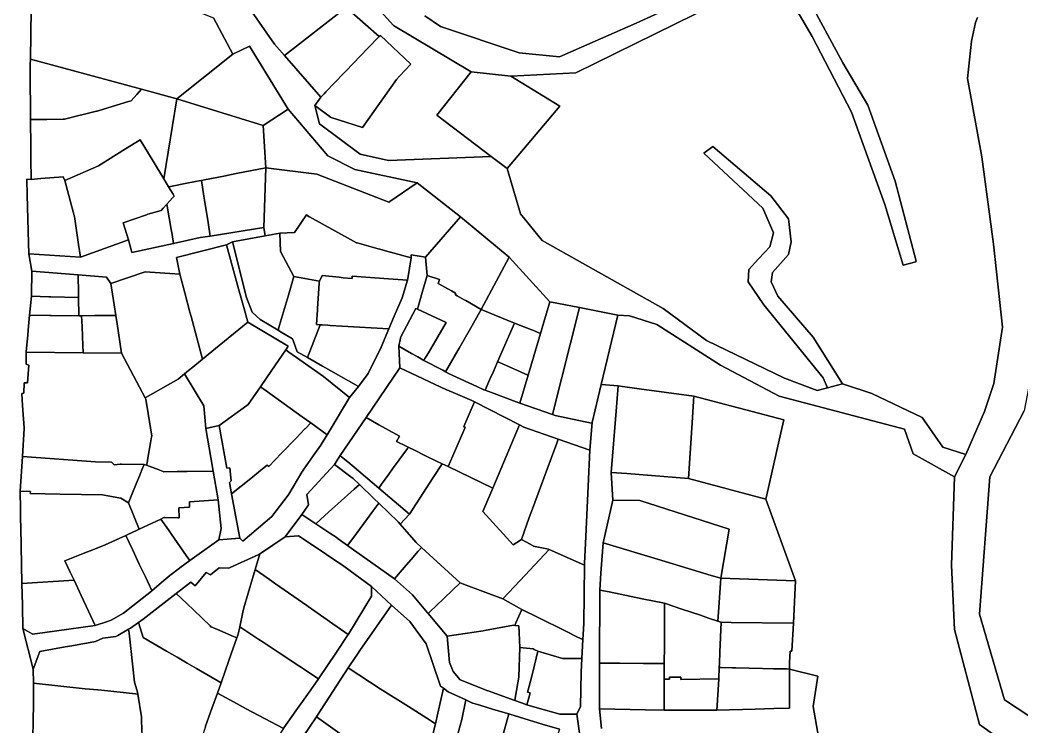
# Model space of a CAD drawing. Header units: inches. Extents: x 469449 to 472390, y 1000542 to 1004361.
# Drawn here: x 471770.3 to 472081, y 1001240.5 to 1001459.7 of the extents above; entities that cross this region are included whole.
import ezdxf

# ---------------------------------------------------------------- set-up
doc = ezdxf.new("R2010")
doc.units = ezdxf.units.IN
doc.header["$MEASUREMENT"] = 0
doc.layers.add('Gulele_10_07_New_Parcel', color=7, linetype='Continuous')

msp = doc.modelspace()

# ---------------------------------------------------------------- linework, layer by layer
at = {"layer": 'Gulele_10_07_New_Parcel'}
for points in [[(472097.52, 1001483.03), (472088.85, 1001455.86), (472086.35, 1001431.86), (472086.26, 1001429.87), (472086.08, 1001425.94), (472084.62, 1001394.42), (472085.99, 1001361.15), (472081.68, 1001338.57), (472070.96, 1001318.11), (472067.76, 1001275.52), (472075.54, 1001248.93), (472087.65, 1001241), (472085.56, 1001223.88), (472071.64, 1001218.5), (472071.22, 1001208.48), (472078.6, 1001202.64), (472076.23, 1001168.48), (472075.81, 1001136.6), (472070.1, 1001115.38), (472081.24, 1001080.03)], [(471895.81, 1001460.95), (471900.6, 1001457.66), (471925.08, 1001449.47), (471937.56, 1001448.25), (471961.32, 1001458.65), (471993.76, 1001473.58)], [(471993.76, 1001473.58), (471961.32, 1001458.65), (471937.56, 1001448.25), (471925.08, 1001449.47), (471900.6, 1001457.66), (471895.81, 1001460.95)], [(471991.85, 1001467.63), (471942.56, 1001443.35), (471922.47, 1001442.25), (471910.16, 1001443.56), (471886.02, 1001457.94), (471882.05, 1001462.46)], [(472067.21, 1001460.46), (472066.5, 1001458.95), (472065.26, 1001453.1), (472064.02, 1001441.58), (472068.54, 1001417.29), (472072.08, 1001390.16), (472074.92, 1001364.46), (472072.25, 1001346.97), (472069.38, 1001338.36), (472063.55, 1001324.97), (472056.37, 1001327.3), (472049.97, 1001336.42), (472034.4, 1001343.95), (472025.35, 1001346.85), (472016.22, 1001361.38), (472005.26, 1001374.12), (472003.21, 1001378.5), (472003.62, 1001381.38), (472008.55, 1001386.99), (472009.37, 1001390.96), (472008.55, 1001398.08), (472003.07, 1001405.21), (471985.14, 1001420.48), (471982.26, 1001418.42), (472000.61, 1001401.3), (472003.89, 1001393.7), (472002.8, 1001389.32), (471999.24, 1001385.62), (471996.23, 1001382.33), (471996.09, 1001378.5), (472000.88, 1001371.38), (472019.26, 1001348.79), (472020.6, 1001345.66), (472017.41, 1001344.78), (472007.3, 1001348.68), (471983.1, 1001360.36), (471969.67, 1001370.21), (471932.15, 1001391.37), (471925.45, 1001399.59), (471921.27, 1001413.69), (471937.61, 1001432.98), (471922.47, 1001442.25), (471942.56, 1001443.35), (471991.85, 1001467.63)], [(471839.67, 1001465.87), (471849.14, 1001452.17), (471852.25, 1001448.63), (471863.51, 1001435.77), (471861.65, 1001433.17), (471863.15, 1001427.53), (471875.75, 1001418.08), (471884.51, 1001416.16), (471916.4, 1001417.37), (471921.27, 1001413.69), (471925.45, 1001399.59), (471932.15, 1001391.37), (471969.67, 1001370.21), (471983.1, 1001360.36), (472007.3, 1001348.68), (472017.41, 1001344.78), (472020.6, 1001345.66), (472025.35, 1001346.85), (472034.4, 1001343.95), (472049.97, 1001336.42), (472056.37, 1001327.3), (472063.55, 1001324.97), (472060.02, 1001318.04), (472047.21, 1001325.23), (472044.5, 1001332.8), (472005.69, 1001343.09), (471987.49, 1001352.73), (471967.74, 1001365.28), (471959.25, 1001367.99), (471955.65, 1001368.19), (471943.79, 1001370.53), (471934.55, 1001372.35), (471921.91, 1001386.11), (471906.84, 1001398.64), (471893.43, 1001409.19), (471874.1, 1001413.29), (471865.75, 1001417.53), (471853.43, 1001432.02), (471841.36, 1001451.6), (471836.26, 1001449.1), (471830.28, 1001460.37)], [(472014.57, 1001466.53), (472025.39, 1001446.4), (472033.19, 1001433.32), (472041.68, 1001409.69), (472048.18, 1001384.94), (472048.05, 1001384.73), (472044.08, 1001383.7), (472038.46, 1001402.47), (472028.06, 1001431.09), (472015.87, 1001454.55), (472011.22, 1001462.49)], [(472011.22, 1001462.49), (472015.87, 1001454.55), (472028.06, 1001431.09), (472038.46, 1001402.47), (472044.08, 1001383.7), (472048.05, 1001384.73), (472048.18, 1001384.94), (472041.68, 1001409.69), (472033.19, 1001433.32), (472025.39, 1001446.4), (472014.57, 1001466.53)], [(471773.66, 1001463), (471773.45, 1001447.54), (471773.42, 1001446), (471773.4, 1001444), (471773.51, 1001428.83), (471773.54, 1001425.92), (471773.56, 1001423.21), (471773.58, 1001420.01), (471773.61, 1001416.77), (471773.66, 1001410.26), (471772.36, 1001410.29), (471772.49, 1001405.34), (471772.87, 1001390.6), (471772.96, 1001387.21), (471773.92, 1001381.77), (471773.81, 1001374.33), (471773.78, 1001374.03), (471773.23, 1001368.19), (471772.91, 1001364.78), (471772.65, 1001362.06), (471772.16, 1001356.85), (471772.16, 1001356.72), (471772.12, 1001353.02), (471772.95, 1001352.65), (471772.54, 1001347.21), (471771.52, 1001347.21), (471771.46, 1001343.97), (471770.78, 1001343.93), (471771.06, 1001340.19), (471771.57, 1001333.28), (471771.56, 1001333.1), (471770.97, 1001324.36), (471770.26, 1001313.62), (471770.37, 1001307.92), (471770.43, 1001305.08), (471770.49, 1001302.48), (471770.85, 1001284.96), (471770.99, 1001278.33), (471771, 1001277.79), (471771.14, 1001271.46), (471771.15, 1001271.08), (471774.31, 1001258.45), (471774.39, 1001254.06), (471774.48, 1001249.81), (471774.47, 1001249.66), (471774.44, 1001247.71), (471774.15, 1001231.84)], [(471882.05, 1001462.46), (471886.02, 1001457.94), (471910.16, 1001443.56), (471899.49, 1001430.15), (471916.4, 1001417.37), (471884.51, 1001416.16), (471875.75, 1001418.08), (471863.15, 1001427.53), (471861.65, 1001433.17), (471866.54, 1001429.58), (471866.77, 1001429.41), (471876.5, 1001426.31), (471886.96, 1001441.24), (471887.89, 1001442.22), (471891.43, 1001445.97), (471882.06, 1001454.91), (471881.65, 1001454.55), (471871.34, 1001463.55)], [(472077.28, 1001234.46), (472067.78, 1001241.25), (472060.01, 1001270.77), (472059.05, 1001290.67), (472060.02, 1001318.04), (472063.55, 1001324.97), (472069.38, 1001338.36), (472072.25, 1001346.97), (472074.92, 1001364.46), (472072.08, 1001390.16), (472068.54, 1001417.29), (472064.02, 1001441.58), (472065.26, 1001453.1), (472066.5, 1001458.95), (472067.21, 1001460.46)], [(472024.43, 1001199.79), (472016.25, 1001246.87), (472017.69, 1001256.33), (472008.82, 1001258.49), (472008.91, 1001260.54), (472009.04, 1001264.05), (472009.63, 1001264.05), (472010.14, 1001272.75), (472010.71, 1001285.88), (472001.52, 1001311.12), (472001.82, 1001312.44), (472006.22, 1001331.74), (472007.14, 1001335.75), (471979.17, 1001343.06), (471962.21, 1001345.38), (471957.05, 1001346.09), (471955.72, 1001346.27), (471950.47, 1001346.67), (471955.65, 1001368.19), (471959.25, 1001367.99), (471967.74, 1001365.28), (471987.49, 1001352.73), (472005.69, 1001343.09), (472044.5, 1001332.8), (472047.21, 1001325.23), (472060.02, 1001318.04), (472059.05, 1001290.67), (472060.01, 1001270.77), (472067.78, 1001241.25), (472077.28, 1001234.46)], [(471943.82, 1001237.88), (471942.91, 1001244.5), (471944.02, 1001246.85), (471944.29, 1001257.48), (471944.51, 1001261.75), (471944.81, 1001267.61), (471945.06, 1001272.53), (471945.26, 1001290.67), (471945.26, 1001291.23), (471945.7, 1001299.62), (471946.97, 1001326.34), (471947.63, 1001334.87), (471950.47, 1001346.67), (471955.72, 1001346.27), (471955.1, 1001338.39), (471953.6, 1001319.45), (471954.11, 1001310.86), (471951.04, 1001297.65), (471950.39, 1001288.23), (471950.03, 1001282.98), (471949.98, 1001260.32), (471949.97, 1001256.58), (471949.95, 1001246.14), (471950.61, 1001240.08)], [(472087.65, 1001241), (472075.54, 1001248.93), (472067.76, 1001275.52), (472070.96, 1001318.11), (472081.68, 1001338.57)], [(471937.51, 1001239.8), (471932.17, 1001241.42), (471928.17, 1001242.63), (471922.11, 1001244.47), (471921.8, 1001244.56), (471917.08, 1001245.98), (471912.79, 1001247.26), (471910.68, 1001247.9), (471910.59, 1001247.94), (471908.49, 1001248.91), (471903.06, 1001251.44), (471901.56, 1001252.53), (471900.62, 1001253.23), (471896.15, 1001266.33), (471891.09, 1001273.2), (471885.48, 1001278.32), (471879.22, 1001284.07), (471870.68, 1001290.36), (471859.92, 1001297.56), (471856.59, 1001299.78), (471852.45, 1001299.51), (471857.6, 1001306.41), (471861.96, 1001303.53), (471866.28, 1001300.65), (471868.27, 1001299.34), (471868.95, 1001298.85), (471871.81, 1001296.78), (471872.95, 1001295.96), (471886.4, 1001286.45), (471891.99, 1001281.5), (471896.62, 1001275.94), (471896.81, 1001275.72), (471902.66, 1001268.67), (471903.48, 1001260.55), (471904.57, 1001257.71), (471906.69, 1001255.15), (471915.33, 1001251.78), (471915.47, 1001251.73), (471923.64, 1001248.75), (471925.74, 1001247.98), (471927.38, 1001247.38), (471929.92, 1001246.7), (471937.63, 1001244.45), (471942.91, 1001244.5), (471943.82, 1001237.88)], [(471852.06, 1001240.27), (471855.79, 1001245.52), (471860.41, 1001252.03), (471862.85, 1001255.49), (471863.05, 1001255.76), (471868.16, 1001263.38), (471872.05, 1001269.17), (471872.14, 1001269.3), (471879.27, 1001281.12), (471879.25, 1001282.46), (471879.22, 1001284.07), (471885.48, 1001278.32), (471875.61, 1001264.19), (471874.87, 1001263.14), (471872.86, 1001260.06), (471872.05, 1001258.82), (471862.52, 1001244.2), (471862.16, 1001243.67), (471847.66, 1001222.21)], [(471808.07, 1001238.89), (471807.93, 1001243.45), (471807.91, 1001243.63), (471806.78, 1001250.73), (471806.68, 1001251.34), (471805.81, 1001254.08), (471805.77, 1001254.43), (471804.06, 1001269.56), (471803.92, 1001270.83), (471804.48, 1001271.14), (471806.94, 1001272.91), (471808.43, 1001268.25), (471815.67, 1001264.05), (471818.94, 1001262.16), (471822.07, 1001260.34), (471824.94, 1001258.68), (471832.59, 1001254.24), (471831.45, 1001251.01), (471829.76, 1001246.24), (471827.8, 1001240.73), (471827.73, 1001240.49)], [(471950.61, 1001240.08), (471949.95, 1001246.14), (471964.2, 1001245.83), (471969.97, 1001245.7), (471986.33, 1001245.7), (471998.18, 1001246.05), (472004.05, 1001246.22), (472008.82, 1001246.36), (472008.82, 1001251.92), (472008.82, 1001258.49), (472017.69, 1001256.33), (472016.25, 1001246.87), (472024.43, 1001199.79)]]:
    msp.add_lwpolyline(points, dxfattribs=at)
for points in [[(471871.34, 1001463.55), (471852.25, 1001448.63), (471849.14, 1001452.17), (471839.67, 1001465.87), (471869.45, 1001471.12), (471871.19, 1001471.42), (471871.7, 1001467.84), (471869.23, 1001465.4)], [(471836.26, 1001449.1), (471818.89, 1001435.22), (471807.89, 1001438.2), (471786.48, 1001444.01), (471773.45, 1001447.54), (471773.66, 1001463), (471775.77, 1001469.7), (471795.12, 1001467.21), (471799.66, 1001466.98), (471806.69, 1001466.63), (471813.42, 1001466.29), (471813.56, 1001466.29), (471817.05, 1001465.24), (471817.51, 1001465.1), (471817.64, 1001465.06), (471820.83, 1001463.91), (471824.78, 1001462.5), (471830.28, 1001460.37)], [(471864.55, 1001436.84), (471863.51, 1001435.77), (471852.25, 1001448.63), (471871.34, 1001463.55), (471881.65, 1001454.55), (471878.14, 1001450.92), (471871.3, 1001443.83), (471870.7, 1001443.22), (471865.12, 1001437.43)], [(471886.96, 1001441.24), (471876.5, 1001426.31), (471866.77, 1001429.41), (471866.54, 1001429.58), (471861.65, 1001433.17), (471863.51, 1001435.77), (471864.55, 1001436.84), (471865.12, 1001437.43), (471870.7, 1001443.22), (471871.3, 1001443.83), (471878.14, 1001450.92), (471881.65, 1001454.55), (471882.06, 1001454.91), (471891.43, 1001445.97), (471887.89, 1001442.22)], [(471853.43, 1001432.02), (471845.7, 1001426.95), (471818.89, 1001435.22), (471836.26, 1001449.1), (471841.36, 1001451.6)], [(471778.57, 1001428.87), (471773.51, 1001428.83), (471773.4, 1001444), (471773.42, 1001446), (471773.45, 1001447.54), (471786.48, 1001444.01), (471807.89, 1001438.2), (471806.43, 1001436.55), (471804.72, 1001434.62), (471803.92, 1001434.38), (471796.13, 1001432.05), (471794.13, 1001431.45), (471793.94, 1001431.39), (471789.42, 1001430.28), (471788.94, 1001430.16), (471784, 1001428.95), (471783.82, 1001428.91), (471783.61, 1001428.9)], [(471937.61, 1001432.98), (471921.27, 1001413.69), (471916.4, 1001417.37), (471899.49, 1001430.15), (471910.16, 1001443.56), (471922.47, 1001442.25)], [(471818.89, 1001435.22), (471814.81, 1001410.48), (471811.51, 1001415.95), (471807.52, 1001422.56), (471802.94, 1001419.7), (471794.63, 1001414.51), (471784.13, 1001409.95), (471783.68, 1001411.02), (471776.74, 1001410.5), (471773.66, 1001410.26), (471773.61, 1001416.77), (471773.58, 1001420.01), (471773.56, 1001423.21), (471773.54, 1001425.92), (471773.51, 1001428.83), (471778.57, 1001428.87), (471783.61, 1001428.9), (471783.82, 1001428.91), (471784, 1001428.95), (471788.94, 1001430.16), (471789.42, 1001430.28), (471793.94, 1001431.39), (471794.13, 1001431.45), (471796.13, 1001432.05), (471803.92, 1001434.38), (471804.72, 1001434.62), (471806.43, 1001436.55), (471807.89, 1001438.2)], [(471816.96, 1001408.1), (471816.31, 1001407.98), (471814.81, 1001410.48), (471818.89, 1001435.22), (471845.7, 1001426.95), (471846.45, 1001413.86), (471837.31, 1001412.08), (471833.44, 1001411.32), (471827.48, 1001410.16), (471826.5, 1001409.97), (471826.37, 1001409.94), (471822.03, 1001409.09), (471817.47, 1001408.21)], [(471893.43, 1001409.19), (471884.58, 1001403.19), (471862.33, 1001411.88), (471846.45, 1001413.86), (471845.7, 1001426.95), (471853.43, 1001432.02), (471865.75, 1001417.53), (471874.1, 1001413.29)], [(471803.86, 1001391.5), (471788.97, 1001386.17), (471788.42, 1001390.04), (471787.29, 1001398.02), (471787.11, 1001398.7), (471784.13, 1001409.95), (471794.63, 1001414.51), (471802.94, 1001419.7), (471807.52, 1001422.56), (471811.51, 1001415.95), (471814.81, 1001410.48), (471816.31, 1001407.98), (471817.7, 1001405.68), (471818.06, 1001405.08), (471817.54, 1001404.51), (471815.74, 1001402.55), (471814.6, 1001401.31), (471813.98, 1001400.63), (471809.88, 1001399.44), (471809.46, 1001399.32), (471802.27, 1001396.84)], [(471982.26, 1001418.42), (471985.14, 1001420.48), (472003.07, 1001405.21), (472008.55, 1001398.08), (472009.37, 1001390.96), (472008.55, 1001386.99), (472003.62, 1001381.38), (472003.21, 1001378.5), (472005.26, 1001374.12), (472016.22, 1001361.38), (472025.35, 1001346.85), (472020.6, 1001345.66), (472019.26, 1001348.79), (472000.88, 1001371.38), (471996.09, 1001378.5), (471996.23, 1001382.33), (471999.24, 1001385.62), (472002.8, 1001389.32), (472003.89, 1001393.7), (472000.61, 1001401.3)], [(471783.68, 1001411.02), (471784.13, 1001409.95), (471787.11, 1001398.7), (471787.29, 1001398.02), (471788.42, 1001390.04), (471788.97, 1001386.17), (471772.96, 1001387.21), (471772.87, 1001390.6), (471772.49, 1001405.34), (471772.36, 1001410.29), (471773.66, 1001410.26), (471776.74, 1001410.5)], [(471845.82, 1001395.37), (471829.25, 1001392.7), (471828.58, 1001396.92), (471827.48, 1001403.87), (471827.29, 1001405.04), (471826.5, 1001409.97), (471827.48, 1001410.16), (471833.44, 1001411.32), (471837.31, 1001412.08), (471846.45, 1001413.86)], [(471862.33, 1001411.88), (471884.58, 1001403.19), (471893.43, 1001409.19), (471906.84, 1001398.64), (471896.04, 1001386.18), (471891.59, 1001386.9), (471891.54, 1001385.95), (471885.18, 1001387.71), (471884.29, 1001387.95), (471881.79, 1001388.64), (471881.34, 1001388.77), (471874.83, 1001390.58), (471874.59, 1001390.64), (471871.78, 1001392.19), (471860.06, 1001398.64), (471859.95, 1001398.7), (471859.12, 1001399.26), (471855.37, 1001393.82), (471850.78, 1001393.57), (471846.25, 1001392.75), (471845.82, 1001395.37), (471846.45, 1001413.86)], [(471826.16, 1001392.21), (471817.89, 1001390.43), (471817.39, 1001393.23), (471817.13, 1001394.72), (471815.85, 1001401.94), (471815.74, 1001402.55), (471817.54, 1001404.51), (471818.06, 1001405.08), (471817.7, 1001405.68), (471816.31, 1001407.98), (471816.96, 1001408.1), (471817.47, 1001408.21), (471822.03, 1001409.09), (471826.37, 1001409.94), (471826.5, 1001409.97), (471827.29, 1001405.04), (471827.48, 1001403.87), (471828.58, 1001396.92), (471829.25, 1001392.7)], [(471817.89, 1001390.43), (471804.9, 1001387.63), (471804.69, 1001388.42), (471803.86, 1001391.5), (471802.27, 1001396.84), (471809.46, 1001399.32), (471809.88, 1001399.44), (471813.98, 1001400.63), (471814.6, 1001401.31), (471815.74, 1001402.55), (471815.85, 1001401.94), (471817.13, 1001394.72), (471817.39, 1001393.23)], [(471891.54, 1001385.95), (471890.53, 1001379.52), (471890.4, 1001379.07), (471884.56, 1001379.48), (471873.24, 1001380.29), (471873.24, 1001379.5), (471870.46, 1001379.79), (471869.22, 1001379.92), (471863.9, 1001380.47), (471863.07, 1001378.68), (471855.17, 1001380.17), (471851.04, 1001387.87), (471850.78, 1001393.57), (471855.37, 1001393.82), (471859.12, 1001399.26), (471859.95, 1001398.7), (471860.06, 1001398.64), (471871.78, 1001392.19), (471874.59, 1001390.64), (471874.83, 1001390.58), (471881.34, 1001388.77), (471881.79, 1001388.64), (471884.29, 1001387.95), (471885.18, 1001387.71)], [(471921.91, 1001386.11), (471913.27, 1001369.94), (471908.48, 1001372.69), (471907.97, 1001372.98), (471905.82, 1001374.21), (471905.29, 1001374.51), (471905.29, 1001375.04), (471904.08, 1001375.72), (471901.99, 1001376.89), (471899.93, 1001378.04), (471900.34, 1001379.2), (471896.52, 1001380.52), (471896.04, 1001386.18), (471906.84, 1001398.64)], [(471846.25, 1001392.75), (471836.12, 1001390.91), (471834.27, 1001389.97), (471818.73, 1001386.02), (471819.78, 1001380.84), (471809.07, 1001381.64), (471798.46, 1001378.02), (471797.08, 1001379.96), (471788.23, 1001380.65), (471773.92, 1001381.77), (471772.96, 1001387.21), (471788.97, 1001386.17), (471803.86, 1001391.5), (471804.69, 1001388.42), (471804.9, 1001387.63), (471817.89, 1001390.43), (471826.16, 1001392.21), (471829.25, 1001392.7), (471845.82, 1001395.37)], [(471850.73, 1001365.07), (471850.27, 1001363.51), (471844.69, 1001366.84), (471842.27, 1001369.14), (471840.47, 1001373.67), (471836.12, 1001390.91), (471846.25, 1001392.75), (471850.78, 1001393.57), (471851.04, 1001387.87), (471855.17, 1001380.17), (471853.46, 1001374.37)], [(471829.78, 1001356.97), (471826.84, 1001354.56), (471825.07, 1001361.15), (471823.28, 1001367.8), (471822.93, 1001369.1), (471821.32, 1001375.09), (471819.78, 1001380.84), (471818.73, 1001386.02), (471834.27, 1001389.97), (471838.02, 1001376.38), (471839.63, 1001370.53), (471840.87, 1001366.05), (471836.45, 1001362.43), (471832.02, 1001358.8)], [(471844.69, 1001366.84), (471850.27, 1001363.51), (471850.72, 1001363.24), (471854.71, 1001360.86), (471854.91, 1001360.31), (471856.21, 1001356.8), (471859.38, 1001355.01), (471864.09, 1001352.35), (471866.63, 1001350.92), (471875.2, 1001346.09), (471872.44, 1001342.63), (471864.38, 1001349.16), (471857.02, 1001354.33), (471853.59, 1001356.74), (471852.66, 1001357.4), (471853.41, 1001358.6), (471840.87, 1001366.05), (471839.63, 1001370.53), (471838.02, 1001376.38), (471834.27, 1001389.97), (471836.12, 1001390.91), (471840.47, 1001373.67), (471842.27, 1001369.14)], [(471896.04, 1001386.18), (471896.52, 1001380.52), (471894.99, 1001375.25), (471893.48, 1001370.08), (471893.04, 1001370.26), (471888.24, 1001361.26), (471888.19, 1001361.03), (471887.71, 1001358.59), (471888.08, 1001351.81), (471877.54, 1001336.44), (471869.49, 1001324.71), (471867.73, 1001321.94), (471859.24, 1001312.57), (471859.73, 1001309.36), (471859.54, 1001309.1), (471857.6, 1001306.41), (471852.45, 1001299.51), (471844.81, 1001294.28), (471844.64, 1001294.16), (471844.35, 1001293.97), (471835.43, 1001289.93), (471835.02, 1001289.74), (471831.97, 1001289.9), (471829.27, 1001287.71), (471827.94, 1001288.4), (471824.59, 1001284.28), (471823.23, 1001285.38), (471818.71, 1001281.9), (471808.39, 1001273.95), (471806.94, 1001272.91), (471804.48, 1001271.14), (471803.92, 1001270.83), (471800.55, 1001268.91), (471800.18, 1001268.7), (471799.95, 1001268.57), (471795.92, 1001268.04), (471793.66, 1001267.03), (471786.29, 1001265.72), (471784.21, 1001265.35), (471776.38, 1001263.96), (471774.31, 1001258.45), (471771.15, 1001271.08), (471773.97, 1001269.37), (471774.1, 1001269.3), (471777.91, 1001269.83), (471793.53, 1001272.03), (471797.34, 1001273.27), (471798.49, 1001273.65), (471802.31, 1001275.82), (471811.07, 1001282.67), (471811.16, 1001282.74), (471814.81, 1001285.91), (471816.74, 1001287.44), (471819.66, 1001289.75), (471819.8, 1001289.86), (471822.91, 1001292.1), (471831.94, 1001298.59), (471838.39, 1001299.07), (471839.36, 1001298.17), (471848.32, 1001305.81), (471853.38, 1001312.42), (471853.56, 1001312.73), (471857.61, 1001319.49), (471858.31, 1001320.48), (471861.68, 1001325.28), (471863.53, 1001327.91), (471863.64, 1001328.09), (471865.48, 1001331.14), (471872.44, 1001342.63), (471875.2, 1001346.09), (471878.17, 1001350.1), (471882.21, 1001358.23), (471884.63, 1001363.97), (471886.26, 1001367.84), (471888.8, 1001373.55), (471890.4, 1001379.07), (471890.53, 1001379.52), (471891.54, 1001385.95), (471891.59, 1001386.9)], [(471934.55, 1001372.35), (471931.65, 1001362.55), (471930.4, 1001363.04), (471929.51, 1001363.39), (471925.16, 1001365.07), (471924.93, 1001365.16), (471923.58, 1001365.68), (471913.27, 1001369.94), (471921.91, 1001386.11)], [(471788.34, 1001376.02), (471788.4, 1001373.61), (471779.79, 1001373.85), (471779.19, 1001373.87), (471773.78, 1001374.03), (471773.81, 1001374.33), (471773.92, 1001381.77), (471788.23, 1001380.65), (471788.26, 1001379.52)], [(471789.36, 1001368.02), (471788.53, 1001368.02), (471788.4, 1001373.61), (471788.34, 1001376.02), (471788.26, 1001379.52), (471788.23, 1001380.65), (471797.08, 1001379.96), (471798.46, 1001378.02), (471799.97, 1001368.03), (471798.22, 1001368.03), (471797.2, 1001368.03), (471796.71, 1001368.03), (471793.63, 1001368.03), (471793.48, 1001368.03)], [(471819.24, 1001348.31), (471809.08, 1001342.55), (471807.34, 1001345.83), (471801.71, 1001356.43), (471800.35, 1001365.46), (471799.97, 1001368.03), (471798.46, 1001378.02), (471809.07, 1001381.64), (471819.78, 1001380.84), (471821.32, 1001375.09), (471822.93, 1001369.1), (471823.28, 1001367.8), (471825.07, 1001361.15), (471826.84, 1001354.56), (471823.82, 1001352.08), (471822.53, 1001351.01), (471821.28, 1001349.98), (471819.34, 1001348.39)], [(471863.34, 1001365.2), (471859.38, 1001355.01), (471856.21, 1001356.8), (471854.91, 1001360.31), (471854.71, 1001360.86), (471850.72, 1001363.24), (471850.27, 1001363.51), (471850.73, 1001365.07), (471853.46, 1001374.37), (471855.17, 1001380.17), (471863.07, 1001378.68), (471863.03, 1001378.06), (471862.81, 1001374.93), (471862.49, 1001370.24), (471862.46, 1001369.81), (471862.15, 1001365.3)], [(471870.46, 1001379.79), (471873.24, 1001379.5), (471873.24, 1001380.29), (471884.56, 1001379.48), (471890.4, 1001379.07), (471888.8, 1001373.55), (471886.26, 1001367.84), (471884.63, 1001363.97), (471870.08, 1001364.81), (471866.4, 1001365.02), (471865.67, 1001365.06), (471863.94, 1001365.16), (471863.34, 1001365.2), (471862.15, 1001365.3), (471862.46, 1001369.81), (471862.49, 1001370.24), (471862.81, 1001374.93), (471863.03, 1001378.06), (471863.07, 1001378.68), (471863.9, 1001380.47), (471869.22, 1001379.92)], [(471906.39, 1001357.97), (471902.18, 1001350.64), (471901.32, 1001351.09), (471895.49, 1001354.17), (471895.8, 1001354.7), (471896.19, 1001355.37), (471896.87, 1001356.52), (471899.78, 1001361.49), (471902.35, 1001365.89), (471900.85, 1001366.6), (471893.48, 1001370.08), (471894.99, 1001375.25), (471896.52, 1001380.52), (471900.34, 1001379.2), (471899.93, 1001378.04), (471901.99, 1001376.89), (471904.08, 1001375.72), (471905.29, 1001375.04), (471905.29, 1001374.51), (471905.82, 1001374.21), (471907.97, 1001372.98), (471908.48, 1001372.69), (471913.27, 1001369.94), (471909.91, 1001364.09)], [(471788.4, 1001373.61), (471788.53, 1001368.02), (471779.86, 1001368.12), (471779.45, 1001368.12), (471773.23, 1001368.19), (471773.78, 1001374.03), (471779.19, 1001373.87), (471779.79, 1001373.85)], [(471943.79, 1001370.53), (471935.41, 1001337.39), (471925.22, 1001340.87), (471927.81, 1001349.6), (471931.65, 1001362.55), (471934.55, 1001372.35)], [(471947.63, 1001334.87), (471947.44, 1001334.72), (471936.19, 1001337.12), (471935.41, 1001337.39), (471943.79, 1001370.53), (471955.65, 1001368.19), (471950.47, 1001346.67)], [(471779.86, 1001368.12), (471788.53, 1001368.02), (471789.36, 1001368.02), (471789.51, 1001364.7), (471789.65, 1001361.57), (471789.78, 1001358.86), (471789.88, 1001356.54), (471772.16, 1001356.72), (471772.16, 1001356.85), (471772.65, 1001362.06), (471772.91, 1001364.78), (471773.23, 1001368.19), (471779.45, 1001368.12)], [(471800.35, 1001365.46), (471801.71, 1001356.43), (471789.88, 1001356.54), (471789.78, 1001358.86), (471789.65, 1001361.57), (471789.51, 1001364.7), (471789.36, 1001368.02), (471793.48, 1001368.03), (471793.63, 1001368.03), (471796.71, 1001368.03), (471797.2, 1001368.03), (471798.22, 1001368.03), (471799.97, 1001368.03)], [(471895.8, 1001354.7), (471895.49, 1001354.17), (471894.68, 1001354.6), (471893.57, 1001355.23), (471891.68, 1001356.32), (471887.71, 1001358.59), (471888.19, 1001361.03), (471888.24, 1001361.26), (471893.04, 1001370.26), (471893.48, 1001370.08), (471900.85, 1001366.6), (471902.35, 1001365.89), (471899.78, 1001361.49), (471896.87, 1001356.52), (471896.19, 1001355.37)], [(471915.96, 1001348.32), (471914.47, 1001344.92), (471914.1, 1001345.06), (471911.91, 1001346.08), (471903.15, 1001350.13), (471902.18, 1001350.64), (471906.39, 1001357.97), (471909.91, 1001364.09), (471913.27, 1001369.94), (471923.58, 1001365.68), (471918.34, 1001353.75), (471918.11, 1001353.22), (471917.03, 1001350.77)], [(471832.02, 1001333.99), (471827.82, 1001333.01), (471827.28, 1001340.08), (471821.28, 1001349.98), (471822.53, 1001351.01), (471823.82, 1001352.08), (471826.84, 1001354.56), (471829.78, 1001356.97), (471832.02, 1001358.8), (471836.45, 1001362.43), (471840.87, 1001366.05), (471853.41, 1001358.6), (471852.66, 1001357.4), (471848.35, 1001351.13), (471844.82, 1001346), (471841.04, 1001340.52), (471840.57, 1001340.18)], [(471878.17, 1001350.1), (471875.2, 1001346.09), (471866.63, 1001350.92), (471864.09, 1001352.35), (471859.38, 1001355.01), (471863.34, 1001365.2), (471863.94, 1001365.16), (471865.67, 1001365.06), (471866.4, 1001365.02), (471870.08, 1001364.81), (471884.63, 1001363.97), (471882.21, 1001358.23)], [(471931.65, 1001362.55), (471927.81, 1001349.6), (471927.03, 1001349.94), (471925.4, 1001350.66), (471918.9, 1001353.51), (471918.34, 1001353.75), (471923.58, 1001365.68), (471924.93, 1001365.16), (471925.16, 1001365.07), (471929.51, 1001363.39), (471930.4, 1001363.04)], [(471891.68, 1001356.32), (471893.57, 1001355.23), (471894.68, 1001354.6), (471895.49, 1001354.17), (471901.32, 1001351.09), (471902.18, 1001350.64), (471903.15, 1001350.13), (471911.91, 1001346.08), (471914.1, 1001345.06), (471914.47, 1001344.92), (471916.46, 1001344.17), (471924.88, 1001340.98), (471925.22, 1001340.87), (471935.41, 1001337.39), (471936.19, 1001337.12), (471947.44, 1001334.72), (471947.63, 1001334.87), (471946.97, 1001326.34), (471937.15, 1001329.75), (471926.52, 1001333.44), (471925.12, 1001334.16), (471911.16, 1001341.35), (471910.37, 1001341.75), (471905.32, 1001343.88), (471902.57, 1001345.04), (471902.47, 1001345.08), (471888.08, 1001351.81), (471887.71, 1001358.59)], [(471809.64, 1001322.44), (471809.51, 1001321.71), (471808.72, 1001321.9), (471801.72, 1001321.95), (471801.31, 1001321.95), (471799.4, 1001321.84), (471798.61, 1001322.59), (471793.69, 1001322.71), (471770.97, 1001324.36), (471771.56, 1001333.1), (471771.57, 1001333.28), (471771.06, 1001340.19), (471770.78, 1001343.93), (471771.46, 1001343.97), (471771.52, 1001347.21), (471772.54, 1001347.21), (471772.95, 1001352.65), (471772.12, 1001353.02), (471772.16, 1001356.72), (471789.88, 1001356.54), (471801.71, 1001356.43), (471807.34, 1001345.83), (471809.08, 1001342.55), (471809.29, 1001342.15), (471810.69, 1001333.22), (471811.08, 1001330.68), (471811.04, 1001330.44), (471810.71, 1001328.56), (471809.89, 1001323.87)], [(471872.44, 1001342.63), (471865.48, 1001331.14), (471860.38, 1001334.81), (471857.73, 1001336.71), (471850.26, 1001342.08), (471848.41, 1001343.42), (471845.87, 1001345.24), (471845.27, 1001345.67), (471844.82, 1001346), (471848.35, 1001351.13), (471852.66, 1001357.4), (471853.59, 1001356.74), (471857.02, 1001354.33), (471864.38, 1001349.16)], [(471927.81, 1001349.6), (471925.22, 1001340.87), (471924.88, 1001340.98), (471916.46, 1001344.17), (471914.47, 1001344.92), (471915.96, 1001348.32), (471917.03, 1001350.77), (471918.11, 1001353.22), (471918.34, 1001353.75), (471918.9, 1001353.51), (471925.4, 1001350.66), (471927.03, 1001349.94)], [(471819.02, 1001319.68), (471814.79, 1001319.64), (471814.69, 1001319.68), (471813.1, 1001320.3), (471809.51, 1001321.71), (471809.64, 1001322.44), (471809.89, 1001323.87), (471810.71, 1001328.56), (471811.04, 1001330.44), (471811.08, 1001330.68), (471810.69, 1001333.22), (471809.29, 1001342.15), (471809.08, 1001342.55), (471819.24, 1001348.31), (471819.34, 1001348.39), (471821.28, 1001349.98), (471827.28, 1001340.08), (471827.82, 1001333.01), (471829.39, 1001324.03), (471830.14, 1001319.8), (471822.09, 1001319.72)], [(471904.43, 1001324.58), (471902.97, 1001321.27), (471901.17, 1001322.14), (471899.44, 1001322.97), (471896.01, 1001324.63), (471892.53, 1001326.31), (471890.62, 1001327.24), (471890.01, 1001327.53), (471887.01, 1001328.98), (471887.95, 1001330.67), (471881.53, 1001334.23), (471877.54, 1001336.44), (471888.08, 1001351.81), (471902.47, 1001345.08), (471902.57, 1001345.04), (471905.32, 1001343.88), (471910.37, 1001341.75), (471911.16, 1001341.35), (471907.83, 1001333.64), (471908.32, 1001333.34), (471907.17, 1001330.76)], [(471851.35, 1001325.4), (471847.36, 1001321.26), (471846.88, 1001321.71), (471845.4, 1001320.51), (471841.8, 1001317.6), (471835.83, 1001312.76), (471835.16, 1001316.32), (471835.76, 1001316.79), (471835.28, 1001320.84), (471834.34, 1001320.77), (471832.02, 1001333.99), (471840.57, 1001340.18), (471841.04, 1001340.52), (471844.82, 1001346), (471845.27, 1001345.67), (471845.87, 1001345.24), (471848.41, 1001343.42), (471850.26, 1001342.08), (471857.73, 1001336.71), (471860.38, 1001334.81), (471858.74, 1001333.09), (471858.59, 1001332.95), (471855.86, 1001330.1)], [(471978.64, 1001334.77), (471977.56, 1001317.55), (471958.43, 1001319.07), (471953.6, 1001319.45), (471955.1, 1001338.39), (471955.72, 1001346.27), (471957.05, 1001346.09), (471962.21, 1001345.38), (471979.17, 1001343.06), (471978.96, 1001339.82)], [(472001.82, 1001312.44), (472001.52, 1001311.12), (471977.56, 1001317.55), (471978.64, 1001334.77), (471978.96, 1001339.82), (471979.17, 1001343.06), (472007.14, 1001335.75), (472006.22, 1001331.74)], [(471925.12, 1001334.16), (471916.83, 1001314.57), (471902.97, 1001321.27), (471904.43, 1001324.58), (471907.17, 1001330.76), (471908.32, 1001333.34), (471907.83, 1001333.64), (471911.16, 1001341.35)], [(471882.39, 1001315.81), (471881.52, 1001314.6), (471875.32, 1001319.87), (471875.2, 1001319.97), (471871.9, 1001322.71), (471869.97, 1001324.31), (471869.49, 1001324.71), (471877.54, 1001336.44), (471881.53, 1001334.23), (471887.95, 1001330.67), (471887.01, 1001328.98), (471890.01, 1001327.53), (471890.62, 1001327.24), (471890.37, 1001326.89), (471886.41, 1001321.4), (471886.31, 1001321.26), (471884.81, 1001319.16), (471884.64, 1001318.94)], [(471835.83, 1001312.76), (471838.39, 1001299.07), (471831.94, 1001298.59), (471832.65, 1001302.05), (471831.72, 1001310.94), (471830.14, 1001319.8), (471829.39, 1001324.03), (471827.82, 1001333.01), (471832.02, 1001333.99), (471834.34, 1001320.77), (471835.28, 1001320.84), (471835.76, 1001316.79), (471835.16, 1001316.32)], [(471861.68, 1001325.28), (471858.31, 1001320.48), (471857.61, 1001319.49), (471853.56, 1001312.73), (471853.38, 1001312.42), (471848.32, 1001305.81), (471839.36, 1001298.17), (471838.39, 1001299.07), (471835.83, 1001312.76), (471841.8, 1001317.6), (471845.4, 1001320.51), (471846.88, 1001321.71), (471847.36, 1001321.26), (471851.35, 1001325.4), (471855.86, 1001330.1), (471858.59, 1001332.95), (471858.74, 1001333.09), (471860.38, 1001334.81), (471865.48, 1001331.14), (471863.64, 1001328.09), (471863.53, 1001327.91)], [(471925.71, 1001298.67), (471923.17, 1001296.96), (471913.76, 1001307.32), (471916.83, 1001314.57), (471925.12, 1001334.16), (471926.52, 1001333.44), (471937.15, 1001329.75), (471936.68, 1001328.48), (471933.42, 1001319.67), (471929.15, 1001308.1), (471928.18, 1001305.47)], [(471896.34, 1001314.68), (471891.04, 1001306.51), (471881.52, 1001314.6), (471882.39, 1001315.81), (471884.64, 1001318.94), (471884.81, 1001319.16), (471886.31, 1001321.26), (471886.41, 1001321.4), (471890.37, 1001326.89), (471890.62, 1001327.24), (471892.53, 1001326.31), (471896.01, 1001324.63), (471899.44, 1001322.97), (471901.17, 1001322.14), (471898.39, 1001317.85)], [(471945.26, 1001291.23), (471945.26, 1001290.67), (471934.37, 1001295.55), (471934.1, 1001295.67), (471929.45, 1001296.57), (471929.33, 1001296.64), (471925.99, 1001298.51), (471925.71, 1001298.67), (471928.18, 1001305.47), (471929.15, 1001308.1), (471933.42, 1001319.67), (471936.68, 1001328.48), (471937.15, 1001329.75), (471946.97, 1001326.34), (471945.7, 1001299.62)], [(471798.61, 1001322.59), (471799.4, 1001321.84), (471801.31, 1001321.95), (471801.72, 1001321.95), (471808.72, 1001321.9), (471808.06, 1001320.28), (471807.39, 1001318.62), (471806.26, 1001315.85), (471804.95, 1001312.63), (471803.89, 1001310.03), (471801.53, 1001311.43), (471801.4, 1001311.45), (471795.87, 1001312.51), (471782.66, 1001312.73), (471773.36, 1001312.89), (471773.47, 1001313.49), (471770.26, 1001313.62), (471770.97, 1001324.36), (471793.69, 1001322.71)], [(471869.97, 1001324.31), (471871.9, 1001322.71), (471875.2, 1001319.97), (471875.32, 1001319.87), (471881.52, 1001314.6), (471891.04, 1001306.51), (471888.16, 1001303.41), (471887.55, 1001304.12), (471884.51, 1001307.04), (471881.51, 1001309.91), (471880.06, 1001311.3), (471875.49, 1001315.68), (471873.51, 1001317.58), (471872.83, 1001318.08), (471867.73, 1001321.94), (471869.49, 1001324.71)], [(471814.69, 1001319.68), (471814.79, 1001319.64), (471819.02, 1001319.68), (471822.09, 1001319.72), (471830.14, 1001319.8), (471831.72, 1001310.94), (471822.78, 1001310.34), (471822.78, 1001308.65), (471819.51, 1001308.43), (471819.65, 1001305.32), (471819.21, 1001305.33), (471815.14, 1001305.49), (471814.89, 1001305.5), (471813.93, 1001304.9), (471807.22, 1001301.83), (471803.89, 1001310.03), (471804.95, 1001312.63), (471806.26, 1001315.85), (471807.39, 1001318.62), (471808.06, 1001320.28), (471808.72, 1001321.9), (471809.51, 1001321.71), (471813.1, 1001320.3)], [(471864.76, 1001306.05), (471861.96, 1001303.53), (471857.6, 1001306.41), (471859.54, 1001309.1), (471859.73, 1001309.36), (471859.24, 1001312.57), (471867.73, 1001321.94), (471872.83, 1001318.08), (471873.51, 1001317.58), (471875.49, 1001315.68), (471873.92, 1001314.28), (471868.85, 1001309.72), (471866.96, 1001308.03)], [(471913.76, 1001307.32), (471923.17, 1001296.96), (471925.71, 1001298.67), (471925.99, 1001298.51), (471929.33, 1001296.64), (471929.45, 1001296.57), (471934.1, 1001295.67), (471934.37, 1001295.55), (471925.3, 1001285.95), (471919.93, 1001280.27), (471907.8, 1001284.85), (471906.71, 1001285.26), (471894.74, 1001296.2), (471893.09, 1001297.71), (471888.16, 1001303.41), (471891.04, 1001306.51), (471896.34, 1001314.68), (471898.39, 1001317.85), (471901.17, 1001322.14), (471902.97, 1001321.27), (471916.83, 1001314.57)], [(471958.43, 1001319.07), (471977.56, 1001317.55), (472001.52, 1001311.12), (472010.71, 1001285.88), (471987.56, 1001286.61), (471990.12, 1001301.8), (471962.44, 1001310.71), (471954.11, 1001310.86), (471953.6, 1001319.45)], [(471873.45, 1001299), (471871.81, 1001296.78), (471868.95, 1001298.85), (471868.27, 1001299.34), (471866.28, 1001300.65), (471861.96, 1001303.53), (471864.76, 1001306.05), (471866.96, 1001308.03), (471868.85, 1001309.72), (471873.92, 1001314.28), (471875.49, 1001315.68), (471880.06, 1001311.3), (471881.51, 1001309.91), (471879.38, 1001307.02), (471878.03, 1001305.19)], [(471787, 1001286.05), (471770.85, 1001284.96), (471770.49, 1001302.48), (471770.43, 1001305.08), (471770.37, 1001307.92), (471770.26, 1001313.62), (471773.47, 1001313.49), (471773.36, 1001312.89), (471782.66, 1001312.73), (471795.87, 1001312.51), (471801.4, 1001311.45), (471801.53, 1001311.43), (471803.89, 1001310.03), (471807.22, 1001301.83), (471804.39, 1001300.53), (471804.27, 1001300.47), (471803.03, 1001299.9), (471799.85, 1001298.44), (471796.67, 1001296.98), (471793.36, 1001295.68), (471789.8, 1001294.27), (471784.11, 1001292.02), (471785.79, 1001288.55)], [(471831.72, 1001310.94), (471832.65, 1001302.05), (471831.94, 1001298.59), (471822.91, 1001292.1), (471821.81, 1001293.68), (471817.1, 1001300.39), (471816.25, 1001301.59), (471813.93, 1001304.9), (471814.89, 1001305.5), (471815.14, 1001305.49), (471819.21, 1001305.33), (471819.65, 1001305.32), (471819.51, 1001308.43), (471822.78, 1001308.65), (471822.78, 1001310.34)], [(471889.39, 1001289.95), (471886.4, 1001286.45), (471872.95, 1001295.96), (471871.81, 1001296.78), (471873.45, 1001299), (471878.03, 1001305.19), (471879.38, 1001307.02), (471881.51, 1001309.91), (471884.51, 1001307.04), (471887.55, 1001304.12), (471888.16, 1001303.41), (471893.09, 1001297.71), (471894.74, 1001296.2), (471893.9, 1001295.21), (471893.65, 1001294.92), (471892.17, 1001293.19)], [(471990.12, 1001301.8), (471987.56, 1001286.61), (471984.58, 1001287.51), (471967.95, 1001292.54), (471951.04, 1001297.65), (471954.11, 1001310.86), (471962.44, 1001310.71)], [(471814.81, 1001285.91), (471811.16, 1001282.74), (471811.09, 1001282.88), (471809.13, 1001287.02), (471807.84, 1001289.74), (471807.22, 1001291.04), (471805.21, 1001295.3), (471805.1, 1001295.52), (471803.03, 1001299.9), (471804.27, 1001300.47), (471804.39, 1001300.53), (471807.22, 1001301.83), (471813.93, 1001304.9), (471816.25, 1001301.59), (471817.1, 1001300.39), (471821.81, 1001293.68), (471822.91, 1001292.1), (471819.8, 1001289.86), (471819.66, 1001289.75), (471816.74, 1001287.44)], [(471797.34, 1001273.27), (471793.53, 1001272.03), (471793.43, 1001272.24), (471791.48, 1001276.43), (471789.22, 1001281.29), (471787, 1001286.05), (471785.79, 1001288.55), (471784.11, 1001292.02), (471789.8, 1001294.27), (471793.36, 1001295.68), (471796.67, 1001296.98), (471799.85, 1001298.44), (471803.03, 1001299.9), (471805.1, 1001295.52), (471805.21, 1001295.3), (471807.22, 1001291.04), (471807.84, 1001289.74), (471809.13, 1001287.02), (471811.09, 1001282.88), (471811.16, 1001282.74), (471811.07, 1001282.67), (471802.31, 1001275.82), (471798.49, 1001273.65)], [(471872.14, 1001269.3), (471872.05, 1001269.17), (471866.2, 1001273.25), (471865.54, 1001273.72), (471859.61, 1001277.86), (471859.15, 1001278.18), (471849.52, 1001284.91), (471849.2, 1001285.13), (471848.31, 1001285.75), (471845.82, 1001287.49), (471843.19, 1001289.32), (471844.64, 1001294.16), (471844.81, 1001294.28), (471852.45, 1001299.51), (471856.59, 1001299.78), (471859.92, 1001297.56), (471870.68, 1001290.36), (471879.22, 1001284.07), (471879.25, 1001282.46), (471879.27, 1001281.12)], [(471897.59, 1001276.47), (471896.81, 1001275.72), (471896.62, 1001275.94), (471891.99, 1001281.5), (471886.4, 1001286.45), (471889.39, 1001289.95), (471892.17, 1001293.19), (471893.65, 1001294.92), (471893.9, 1001295.21), (471894.74, 1001296.2), (471906.71, 1001285.26), (471899.3, 1001278.13)], [(471986.9, 1001277.52), (471986.6, 1001273.34), (471983.76, 1001274.3), (471981.25, 1001275.14), (471975.47, 1001277.08), (471970.11, 1001278.89), (471963.2, 1001280.29), (471952.91, 1001282.39), (471950.03, 1001282.98), (471950.39, 1001288.23), (471951.04, 1001297.65), (471967.95, 1001292.54), (471984.58, 1001287.51), (471987.56, 1001286.61), (471987.46, 1001285.23)], [(471844.64, 1001294.16), (471843.19, 1001289.32), (471842.37, 1001286.57), (471839.67, 1001277.51), (471839.37, 1001276.11), (471838.41, 1001271.56), (471837.92, 1001269.28), (471837.83, 1001269.01), (471837.52, 1001268.14), (471836.41, 1001268.62), (471832.19, 1001270.44), (471829.56, 1001271.58), (471829.46, 1001271.62), (471829.21, 1001271.86), (471824.16, 1001276.69), (471821.97, 1001278.78), (471818.71, 1001281.9), (471823.23, 1001285.38), (471824.59, 1001284.28), (471827.94, 1001288.4), (471829.27, 1001287.71), (471831.97, 1001289.9), (471835.02, 1001289.74), (471835.43, 1001289.93), (471844.35, 1001293.97)], [(471945.06, 1001272.53), (471944.81, 1001267.61), (471943.17, 1001268.41), (471939.3, 1001270.33), (471930.92, 1001274.46), (471925.83, 1001276.97), (471919.93, 1001280.27), (471925.3, 1001285.95), (471934.37, 1001295.55), (471945.26, 1001290.67)], [(471863.05, 1001255.76), (471862.85, 1001255.49), (471850.61, 1001263.54), (471845.68, 1001266.78), (471844.32, 1001267.67), (471838.41, 1001271.56), (471839.37, 1001276.11), (471839.67, 1001277.51), (471842.37, 1001286.57), (471843.19, 1001289.32), (471845.82, 1001287.49), (471848.31, 1001285.75), (471849.2, 1001285.13), (471849.52, 1001284.91), (471859.15, 1001278.18), (471859.61, 1001277.86), (471865.54, 1001273.72), (471866.2, 1001273.25), (471872.05, 1001269.17), (471868.16, 1001263.38)], [(472010.71, 1001285.88), (472010.14, 1001272.75), (471990.78, 1001272.94), (471987.72, 1001272.97), (471987.21, 1001273.13), (471986.6, 1001273.34), (471986.9, 1001277.52), (471987.46, 1001285.23), (471987.56, 1001286.61)], [(471777.91, 1001269.83), (471774.1, 1001269.3), (471773.97, 1001269.37), (471771.15, 1001271.08), (471771.14, 1001271.46), (471771, 1001277.79), (471770.99, 1001278.33), (471770.85, 1001284.96), (471787, 1001286.05), (471789.22, 1001281.29), (471791.48, 1001276.43), (471793.43, 1001272.24), (471793.53, 1001272.03)], [(471924, 1001272.77), (471923.68, 1001272.02), (471923.24, 1001272.07), (471914.24, 1001270.41), (471913.83, 1001270.34), (471902.66, 1001268.67), (471896.81, 1001275.72), (471897.59, 1001276.47), (471899.3, 1001278.13), (471906.71, 1001285.26), (471907.8, 1001284.85), (471919.93, 1001280.27), (471925.83, 1001276.97)], [(471833.98, 1001258.14), (471832.59, 1001254.24), (471824.94, 1001258.68), (471822.07, 1001260.34), (471818.94, 1001262.16), (471815.67, 1001264.05), (471808.43, 1001268.25), (471806.94, 1001272.91), (471808.39, 1001273.95), (471818.71, 1001281.9), (471821.97, 1001278.78), (471824.16, 1001276.69), (471829.21, 1001271.86), (471829.46, 1001271.62), (471829.56, 1001271.58), (471832.19, 1001270.44), (471836.41, 1001268.62), (471837.52, 1001268.14), (471835.76, 1001263.17)], [(471970.06, 1001265.82), (471970.03, 1001260.18), (471964.52, 1001260.22), (471963.55, 1001260.22), (471956.2, 1001260.28), (471955.39, 1001260.28), (471949.98, 1001260.32), (471950.03, 1001282.98), (471952.91, 1001282.39), (471963.2, 1001280.29), (471970.11, 1001278.89)], [(471899.82, 1001244.83), (471899.07, 1001241.54), (471898.77, 1001241.72), (471896.39, 1001243.24), (471890.67, 1001246.87), (471881.98, 1001252.39), (471872.05, 1001258.82), (471872.86, 1001260.06), (471874.87, 1001263.14), (471875.61, 1001264.19), (471885.48, 1001278.32), (471891.09, 1001273.2), (471896.15, 1001266.33), (471900.62, 1001253.23), (471901.56, 1001252.53)], [(471987.07, 1001258.95), (471986.91, 1001255.5), (471975.15, 1001255.21), (471975.15, 1001256.01), (471971.65, 1001256.01), (471971.65, 1001255.35), (471970.01, 1001255.35), (471970.03, 1001260.18), (471970.06, 1001265.82), (471970.11, 1001278.89), (471975.47, 1001277.08), (471981.25, 1001275.14), (471983.76, 1001274.3), (471986.6, 1001273.34), (471987.21, 1001273.13), (471987.72, 1001272.97), (471987.29, 1001263.67), (471987.13, 1001260.21)], [(471944.81, 1001267.61), (471944.51, 1001261.75), (471938.74, 1001261.79), (471938.49, 1001261.79), (471930.85, 1001264.04), (471929.71, 1001264.57), (471929.38, 1001264.72), (471925.22, 1001265.17), (471925.02, 1001269.7), (471924.92, 1001271.89), (471923.68, 1001272.02), (471924, 1001272.77), (471925.83, 1001276.97), (471930.92, 1001274.46), (471939.3, 1001270.33), (471943.17, 1001268.41)], [(471852.06, 1001240.27), (471851.91, 1001240.03), (471840.42, 1001246.2), (471837.61, 1001247.7), (471831.45, 1001251.01), (471832.59, 1001254.24), (471833.98, 1001258.14), (471835.76, 1001263.17), (471837.52, 1001268.14), (471837.83, 1001269.01), (471837.92, 1001269.28), (471838.41, 1001271.56), (471844.32, 1001267.67), (471845.68, 1001266.78), (471850.61, 1001263.54), (471862.85, 1001255.49), (471860.41, 1001252.03), (471855.79, 1001245.52)], [(471923.89, 1001250.06), (471923.64, 1001248.75), (471915.47, 1001251.73), (471915.33, 1001251.78), (471906.69, 1001255.15), (471904.57, 1001257.71), (471903.48, 1001260.55), (471902.66, 1001268.67), (471913.83, 1001270.34), (471914.24, 1001270.41), (471923.24, 1001272.07), (471923.68, 1001272.02), (471924.92, 1001271.89), (471925.02, 1001269.7), (471925.22, 1001265.17), (471924.97, 1001256.05), (471924.97, 1001255.93)], [(472008.91, 1001260.54), (472008.82, 1001258.49), (472007.89, 1001258.51), (472007.01, 1001258.53), (472004.31, 1001258.59), (472003.92, 1001258.6), (472000.48, 1001258.67), (471992.21, 1001258.84), (471991.12, 1001258.86), (471987.71, 1001258.94), (471987.07, 1001258.95), (471987.13, 1001260.21), (471987.29, 1001263.67), (471987.72, 1001272.97), (471990.78, 1001272.94), (472010.14, 1001272.75), (472009.63, 1001264.05), (472009.04, 1001264.05)], [(471806.68, 1001251.34), (471806.78, 1001250.73), (471806.04, 1001250.8), (471795.52, 1001251.89), (471794.42, 1001252), (471790.5, 1001252.4), (471774.39, 1001254.06), (471774.31, 1001258.45), (471776.38, 1001263.96), (471784.21, 1001265.35), (471786.29, 1001265.72), (471793.66, 1001267.03), (471795.92, 1001268.04), (471799.95, 1001268.57), (471800.18, 1001268.7), (471800.55, 1001268.91), (471803.92, 1001270.83), (471804.06, 1001269.56), (471805.77, 1001254.43), (471805.81, 1001254.08)], [(471927.99, 1001249.6), (471927.38, 1001247.38), (471925.74, 1001247.98), (471923.64, 1001248.75), (471923.89, 1001250.06), (471924.97, 1001255.93), (471924.97, 1001256.05), (471925.22, 1001265.17), (471929.38, 1001264.72), (471929.71, 1001264.57), (471930.85, 1001264.04), (471929.77, 1001259.71), (471928.82, 1001255.89), (471927.86, 1001252.05), (471927.67, 1001251.27), (471928.42, 1001251.16)], [(471942.91, 1001244.5), (471937.63, 1001244.45), (471929.92, 1001246.7), (471927.38, 1001247.38), (471927.99, 1001249.6), (471928.42, 1001251.16), (471927.67, 1001251.27), (471927.86, 1001252.05), (471928.82, 1001255.89), (471929.77, 1001259.71), (471930.85, 1001264.04), (471938.49, 1001261.79), (471938.74, 1001261.79), (471944.51, 1001261.75), (471944.29, 1001257.48), (471944.02, 1001246.85)], [(471884.8, 1001233.95), (471876.69, 1001233.37), (471862.16, 1001243.67), (471862.52, 1001244.2), (471872.05, 1001258.82), (471881.98, 1001252.39), (471890.67, 1001246.87), (471896.39, 1001243.24), (471898.77, 1001241.72), (471899.07, 1001241.54), (471898.71, 1001239.96), (471898.26, 1001237.97), (471897.63, 1001235.15), (471895.99, 1001235), (471890.13, 1001234.44), (471885.84, 1001234.03), (471885.58, 1001234.01)], [(471970.01, 1001255.35), (471969.97, 1001245.7), (471964.2, 1001245.83), (471949.95, 1001246.14), (471949.97, 1001256.58), (471949.98, 1001260.32), (471955.39, 1001260.28), (471956.2, 1001260.28), (471963.55, 1001260.22), (471964.52, 1001260.22), (471970.03, 1001260.18)], [(471998.18, 1001246.05), (471986.33, 1001245.7), (471986.71, 1001252.05), (471986.91, 1001255.5), (471987.07, 1001258.95), (471987.71, 1001258.94), (471991.12, 1001258.86), (471992.21, 1001258.84), (472000.48, 1001258.67), (472003.92, 1001258.6), (472004.31, 1001258.59), (472007.01, 1001258.53), (472007.89, 1001258.51), (472008.82, 1001258.49), (472008.82, 1001251.92), (472008.82, 1001246.36), (472004.05, 1001246.22)], [(471986.91, 1001255.5), (471986.71, 1001252.05), (471986.33, 1001245.7), (471969.97, 1001245.7), (471970.01, 1001255.35), (471971.65, 1001255.35), (471971.65, 1001256.01), (471975.15, 1001256.01), (471975.15, 1001255.21)], [(471808.26, 1001232.25), (471808.4, 1001227.64), (471777.15, 1001231.47), (471774.15, 1001231.84), (471774.44, 1001247.71), (471774.47, 1001249.66), (471774.48, 1001249.81), (471774.39, 1001254.06), (471790.5, 1001252.4), (471794.42, 1001252), (471795.52, 1001251.89), (471806.04, 1001250.8), (471806.78, 1001250.73), (471807.91, 1001243.63), (471807.93, 1001243.45), (471808.07, 1001238.89), (471808.17, 1001235.37), (471808.26, 1001232.47)], [(471904.32, 1001231.54), (471904.07, 1001230.54), (471903.71, 1001230.71), (471897.29, 1001233.67), (471897.63, 1001235.15), (471898.26, 1001237.97), (471898.71, 1001239.96), (471899.07, 1001241.54), (471899.82, 1001244.83), (471901.56, 1001252.53), (471903.06, 1001251.44), (471908.49, 1001248.91), (471907.21, 1001242.89), (471906.26, 1001239.15), (471905.46, 1001236.03), (471905.27, 1001235.27)], [(471839.47, 1001221.42), (471837.87, 1001219.02), (471835.24, 1001220.38), (471826.32, 1001225), (471825.2, 1001225.58), (471819.25, 1001226.31), (471825.75, 1001233.92), (471826.03, 1001234.87), (471827.53, 1001239.82), (471827.73, 1001240.49), (471827.8, 1001240.73), (471829.76, 1001246.24), (471831.45, 1001251.01), (471837.61, 1001247.7), (471840.42, 1001246.2), (471851.91, 1001240.03)], [(471916.98, 1001226.96), (471915.79, 1001222.61), (471904.07, 1001230.54), (471904.32, 1001231.54), (471905.27, 1001235.27), (471905.46, 1001236.03), (471906.26, 1001239.15), (471907.21, 1001242.89), (471908.49, 1001248.91), (471910.59, 1001247.94), (471910.68, 1001247.9), (471912.79, 1001247.26), (471917.08, 1001245.98), (471921.8, 1001244.56), (471919.66, 1001236.74), (471917.15, 1001227.56)], [(471864.94, 1001213.09), (471861.86, 1001207.7), (471856.26, 1001209.76), (471854.5, 1001210.63), (471843.47, 1001216.08), (471843.97, 1001216.81), (471845.97, 1001219.75), (471847.66, 1001222.21), (471862.16, 1001243.67), (471876.69, 1001233.37), (471874.76, 1001230.61), (471872.96, 1001228.05), (471872.89, 1001227.94), (471871.24, 1001225.48), (471868.75, 1001221.78), (471868.53, 1001221.28)], [(471937.51, 1001239.8), (471936.31, 1001236.01), (471935.44, 1001236.23), (471933.75, 1001230.67), (471933.72, 1001230.57), (471931.64, 1001222.93), (471931.32, 1001221.73), (471930.52, 1001218.8), (471929.58, 1001215.34), (471929.38, 1001214.63), (471926.08, 1001216.18), (471924.67, 1001216.84), (471921.43, 1001218.36), (471918.72, 1001219.63), (471918.87, 1001220.61), (471917.72, 1001221.36), (471915.79, 1001222.61), (471916.98, 1001226.96), (471917.15, 1001227.56), (471919.66, 1001236.74), (471921.8, 1001244.56), (471922.11, 1001244.47), (471928.17, 1001242.63), (471932.17, 1001241.42)]]:
    msp.add_lwpolyline(points, close=True, dxfattribs=at)

doc.saveas('drawing.dxf')
